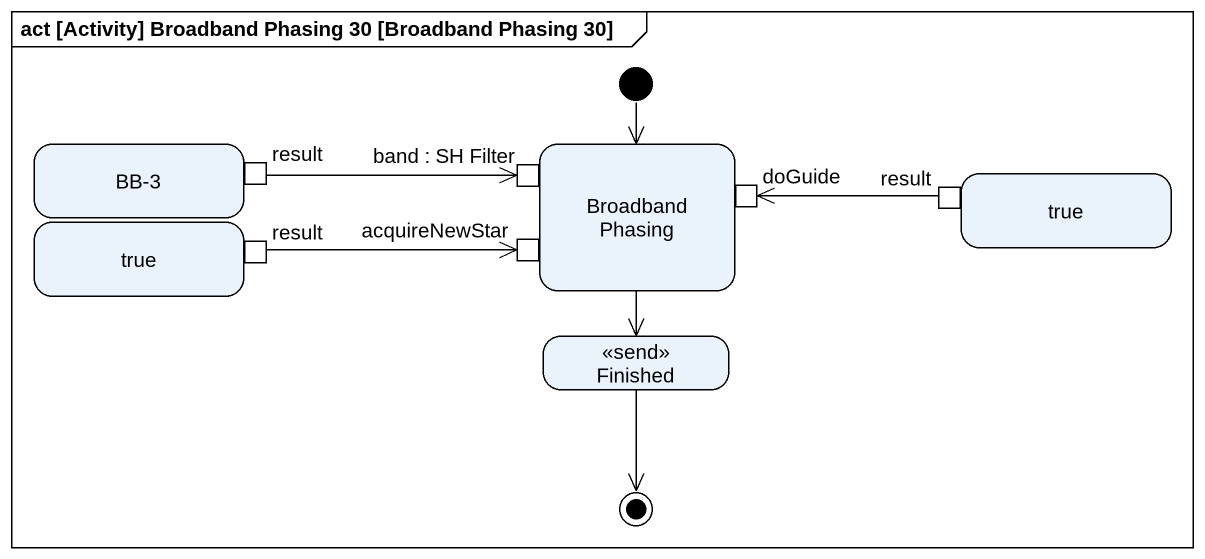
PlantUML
@startuml
mainframe act [Activity] Broadband Phasing 30 [Broadband Phasing 30]
hide empty description
state "BB-3" as BB_3 {
  state result <<outputPin>>
}
state "Broadband Phasing" as Broadband_Phasing {
  state "band : SH Filter" as band_SH_Filter <<inputPin>>
  state doGuide <<inputPin>>
  state acquireNewStar <<inputPin>>
}
state true {
  state "result" as result_3 <<outputPin>>
}
state "true" as true_2 {
  state "result" as result_2 <<outputPin>>
}
state Finished <<send>>
[*] --> Broadband_Phasing
Broadband_Phasing --> Finished
result -right-> band_SH_Filter
result_2 -left-> doGuide
result_3 -right-> acquireNewStar
Finished --> [*]
@enduml
